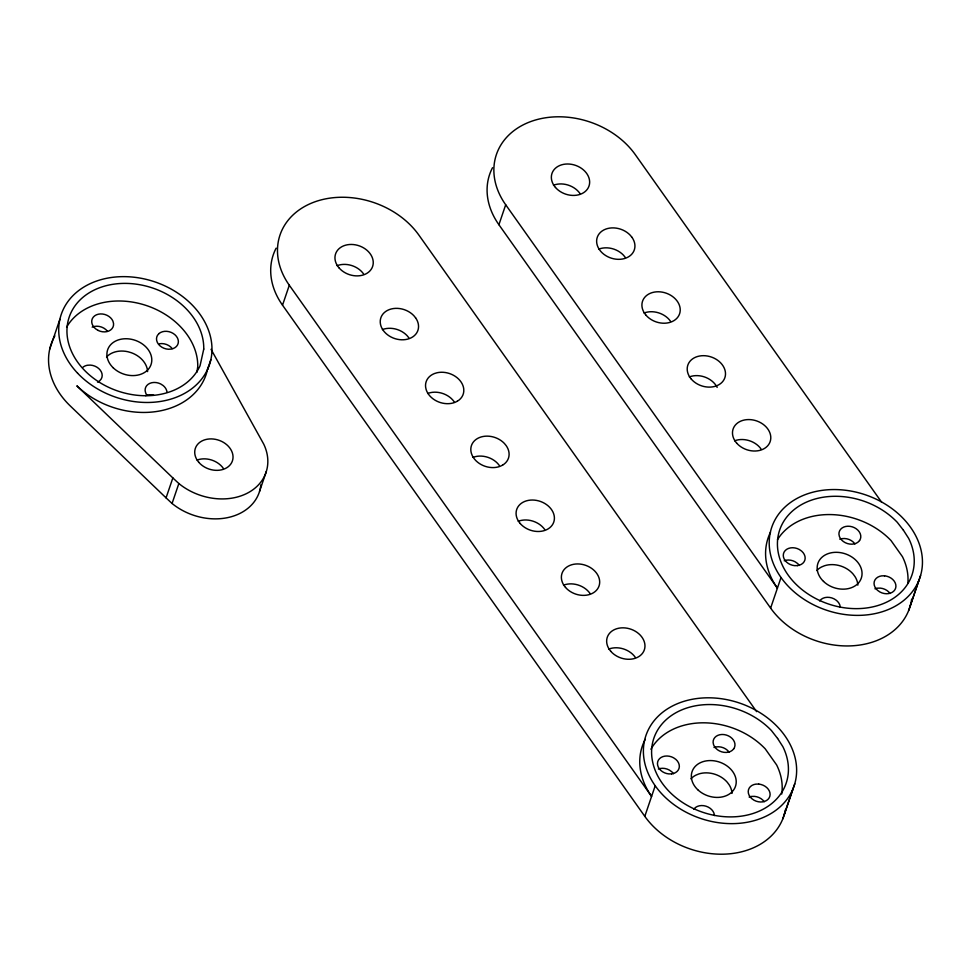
<?xml version="1.0" encoding="UTF-8"?>
<svg xmlns="http://www.w3.org/2000/svg" width="971" height="971" viewBox="0 0 971 971"><rect width="100%" height="100%" fill="white"/><g stroke="black" fill="none" stroke-linecap="round" stroke-linejoin="round"><path stroke-width="1.46" d="M196.87 372.33L197.756 366.686A69.863 54.376 18.8 0 0 143.829 304.724A69.863 54.376 18.8 0 0 66.598 327.191M49.691 349.232L59.874 319.325M210.816 359.792L207.43 369.757A78.25 60.894 18.8 0 0 207.891 367.402M260.883 484.735A55.104 42.882 18.8 0 1 227.748 517.604A55.104 42.882 18.8 0 1 172.061 503.476L166.065 497.868L172.85 477.926L76.867 385.839A78.25 60.894 18.8 0 0 153.685 411.886A78.25 60.894 18.8 0 0 207.151 370.922M172.061 503.476L178.846 483.534L172.85 477.926M785.442 809.705A78.25 60.894 18.8 0 1 725.543 854.104A78.25 60.894 18.8 0 1 644.805 816.344L282.525 305.173L289.309 285.231A78.25 60.894 18.8 0 1 313.196 202.454A78.25 60.894 18.8 0 1 418.902 235.116L756.627 711.634M259.56 491.362L266.345 471.421M911.029 602.639A78.25 60.894 18.8 0 1 850.632 645.885A78.25 60.894 18.8 0 1 770.622 608.101L498.912 224.714L505.697 204.772A78.25 60.894 18.8 0 1 529.596 121.994A78.25 60.894 18.8 0 1 635.301 154.656L881.595 502.165M644.805 816.344L655.207 785.782M770.622 608.101L781.024 577.527M782.784 818.893L793.198 788.331A78.25 60.894 18.8 0 0 703.077 697.955A78.25 60.894 18.8 0 0 663.751 795.88A78.25 60.894 18.8 0 0 793.198 788.331M784.337 814.378L794.751 783.803M908.613 610.638L919.015 580.075A78.25 60.894 18.8 0 0 828.906 489.7A78.25 60.894 18.8 0 0 789.569 587.625A78.25 60.894 18.8 0 0 919.015 580.075M910.167 606.122L920.569 575.548M819.658 600.928L821.308 599.241A11.179 8.703 18.8 0 1 839.806 604.957L840.291 607.3M693.84 809.183L695.491 807.496A11.179 8.703 18.8 0 1 713.976 813.2L714.462 815.555M427.665 393.473L430.323 392.672A19.566 15.22 18.8 0 1 454.088 401.642M166.065 497.868L70.082 405.769A78.25 60.894 18.8 0 1 52.701 340.166M625.19 257.279L623.394 255.106A19.566 15.22 18.8 0 0 598.767 249.122M408.803 337.738L407.007 335.565A19.566 15.22 18.8 0 0 382.38 329.582M499.373 465.534L497.577 463.349A19.566 15.22 18.8 0 0 472.95 457.377M505.697 204.772L777.407 588.159A78.25 60.894 18.8 0 1 770.489 532.205M289.309 285.231L651.59 796.414A78.25 60.894 18.8 0 1 645.205 739.392M211.047 349.305L263.724 444.111A55.104 42.882 18.8 0 1 245.602 494.021A55.104 42.882 18.8 0 1 178.846 483.534M97.537 382.125A11.179 8.703 18.8 0 0 99.649 380.826L101.178 379.054A11.179 8.703 18.8 0 0 90.303 365.096L87.511 365.242A11.179 8.703 18.8 0 0 82.863 367.305M53.199 339.073A78.25 60.894 18.8 0 1 54.874 335.881M147.094 395.403A11.179 8.703 18.8 0 1 145.771 393.182L145.152 390.84A11.179 8.703 18.8 0 1 160.676 383.958L163.092 385.511A11.179 8.703 18.8 0 1 166.963 392.017M145.589 395.658A11.179 8.703 18.8 0 1 153.77 395.209M197.077 460.06A19.566 15.22 18.8 0 1 223.427 468.483M106.543 356.976A22.916 17.83 18.8 0 1 127.856 351.72L131.303 352.716A22.916 17.83 18.8 0 1 147.592 371.602M159.511 343.746A11.179 8.703 18.8 0 1 172.231 348.589M92.172 327.142A11.179 8.703 18.8 0 1 107.429 331.22M839.842 539.245A11.179 8.703 18.8 0 1 854.941 543.918M734.622 440.81A19.566 15.22 18.8 0 1 761.046 448.966M644.052 313.014A19.566 15.22 18.8 0 1 670.476 321.183M553.482 185.218A19.566 15.22 18.8 0 1 579.905 193.387M689.337 376.918A19.566 15.22 18.8 0 1 717.168 387.405M911.635 599.083A78.25 60.894 18.8 0 1 911.259 601.462M816.781 570.56A22.916 17.83 18.8 0 1 821.551 566.979L824.476 565.765A22.916 17.83 18.8 0 1 853.06 573.995L855.014 576.616A22.916 17.83 18.8 0 1 857.842 585.149M498.912 224.714A78.25 60.894 18.8 0 1 492.528 167.692M777.468 539.718A69.863 54.376 18.8 0 1 891.038 540.58L902.46 556.699A69.863 54.376 18.8 0 1 907.885 582.928M784.204 560.765A11.179 8.703 18.8 0 1 795.14 561.796L797.47 563.423A11.179 8.703 18.8 0 1 799.303 565.438M874.956 588.802A11.179 8.703 18.8 0 1 877.553 588.159L880.369 588.123A11.179 8.703 18.8 0 1 890.055 593.463M690.951 778.815A22.916 17.83 18.8 0 1 695.734 775.234L698.659 774.008A22.916 17.83 18.8 0 1 727.243 782.238L729.197 784.871A22.916 17.83 18.8 0 1 732.025 793.404M337.095 265.678A19.566 15.22 18.8 0 1 363.518 273.846M608.805 649.065A19.566 15.22 18.8 0 1 635.228 657.221M563.52 585.161A19.566 15.22 18.8 0 1 589.943 593.33M518.235 521.269A19.566 15.22 18.8 0 1 544.658 529.426M282.525 305.173A78.25 60.894 18.8 0 1 276.14 248.151M650.922 749.199A69.863 54.376 18.8 0 1 765.221 748.835L776.642 764.954A69.863 54.376 18.8 0 1 781.728 794.023M658.374 769.02A11.179 8.703 18.8 0 1 669.31 770.052L671.653 771.678A11.179 8.703 18.8 0 1 673.473 773.693M749.139 797.057A11.179 8.703 18.8 0 1 751.736 796.414L754.552 796.378A11.179 8.703 18.8 0 1 764.238 801.718M714.013 747.5A11.179 8.703 18.8 0 1 729.112 752.173M203.752 349.075L200.05 365.727A69.863 54.376 18.8 0 1 88.713 374.333A69.863 54.376 18.8 0 1 108.582 285.11A69.863 54.376 18.8 0 1 203.752 349.075M159.062 333.514L157.52 335.286A11.179 8.703 18.8 0 0 168.408 349.244L171.199 349.087A11.179 8.703 18.8 0 0 176.406 336.306A11.179 8.703 18.8 0 0 159.062 333.514M859.553 540.556L857.903 542.243A11.179 8.703 18.8 0 1 839.417 536.526L838.932 534.184A11.179 8.703 18.8 0 1 852.283 526.84A11.179 8.703 18.8 0 1 859.553 540.556M733.736 748.811L732.085 750.498A11.179 8.703 18.8 0 1 713.588 744.781L713.102 742.439A11.179 8.703 18.8 0 1 726.454 735.096A11.179 8.703 18.8 0 1 733.736 748.811M457.305 401.241L454.901 402.395A19.566 15.22 18.8 0 1 426.111 389.468L425.601 387.004A19.566 15.22 18.8 0 1 434.45 373.544L437.108 372.743A19.566 15.22 18.8 0 1 463.75 388.934L463.786 391.374A19.566 15.22 18.8 0 1 457.305 401.241M502.59 465.133L500.186 466.298A19.566 15.22 18.8 0 1 472.355 455.8L471.396 453.36A19.566 15.22 18.8 0 1 481.033 436.986A19.566 15.22 18.8 0 1 504.362 443.419L506.158 445.604A19.566 15.22 18.8 0 1 502.59 465.133M797.47 565.608L794.654 565.656A11.179 8.703 18.8 0 1 783.548 553.421A11.179 8.703 18.8 0 1 799.327 549.501L801.658 551.127A11.179 8.703 18.8 0 1 797.47 565.608M884.557 575.827L881.741 575.864A11.179 8.703 18.8 0 0 877.553 590.344L879.896 591.982A11.179 8.703 18.8 0 0 895.663 588.05A11.179 8.703 18.8 0 0 884.557 575.827M671.653 773.863L668.837 773.911A11.179 8.703 18.8 0 1 657.731 761.677A11.179 8.703 18.8 0 1 673.498 757.756L675.84 759.383A11.179 8.703 18.8 0 1 671.653 773.863M758.727 784.083L755.911 784.119A11.179 8.703 18.8 0 0 751.736 798.599L754.066 800.238A11.179 8.703 18.8 0 0 769.845 796.305A11.179 8.703 18.8 0 0 758.727 784.083M98.022 330.383L95.619 328.829A11.179 8.703 18.8 0 1 96.36 314.847A11.179 8.703 18.8 0 1 112.927 321.146L113.546 323.489A11.179 8.703 18.8 0 1 98.022 330.383M631.987 237.349L630.179 235.164A19.566 15.22 18.8 0 0 605.552 229.18A19.566 15.22 18.8 0 0 598.185 247.544L599.58 249.875A19.566 15.22 18.8 0 0 626.004 258.043A19.566 15.22 18.8 0 0 631.987 237.349M415.588 317.808L413.792 315.624A19.566 15.22 18.8 0 0 389.165 309.64A19.566 15.22 18.8 0 0 381.785 328.004L383.193 330.334A19.566 15.22 18.8 0 0 409.616 338.503A19.566 15.22 18.8 0 0 415.588 317.808M903.406 530.19L897.265 522.301A69.863 54.376 18.8 0 0 783.694 521.439A69.863 54.376 18.8 0 0 844.94 607.87A69.863 54.376 18.8 0 0 908.686 538.42L903.406 530.19M777.589 738.446L771.435 730.556A69.863 54.376 18.8 0 0 657.865 729.694A69.863 54.376 18.8 0 0 719.123 816.125A69.863 54.376 18.8 0 0 782.869 746.675L777.589 738.446M77.546 373.131A78.25 60.894 18.8 0 0 207.818 368.859A78.25 60.894 18.8 0 0 120.683 276.686A78.25 60.894 18.8 0 0 77.546 373.131M113.243 367.827A22.916 17.83 18.8 0 0 150.942 364.865A22.916 17.83 18.8 0 0 123.875 338.818A22.916 17.83 18.8 0 0 113.243 367.827M198.679 462.184A19.566 15.22 18.8 0 0 231.584 462.791A19.566 15.22 18.8 0 0 211.375 438.904A19.566 15.22 18.8 0 0 198.679 462.184M691.316 379.139A19.566 15.22 18.8 0 0 724.148 379.394A19.566 15.22 18.8 0 0 703.599 355.677A19.566 15.22 18.8 0 0 691.316 379.139M736.601 443.043A19.566 15.22 18.8 0 0 769.433 443.298A19.566 15.22 18.8 0 0 748.884 419.569A19.566 15.22 18.8 0 0 736.601 443.043M555.461 187.452A19.566 15.22 18.8 0 0 588.292 187.706A19.566 15.22 18.8 0 0 567.744 163.99A19.566 15.22 18.8 0 0 555.461 187.452M646.031 315.247A19.566 15.22 18.8 0 0 678.863 315.502A19.566 15.22 18.8 0 0 658.314 291.773A19.566 15.22 18.8 0 0 646.031 315.247M823.517 581.411A22.916 17.83 18.8 0 0 861.204 578.413A22.916 17.83 18.8 0 0 834.113 552.39A22.916 17.83 18.8 0 0 823.517 581.411M339.061 267.911A19.566 15.22 18.8 0 0 371.893 268.166A19.566 15.22 18.8 0 0 351.356 244.449A19.566 15.22 18.8 0 0 339.061 267.911M697.688 789.666A22.916 17.83 18.8 0 0 735.375 786.668A22.916 17.83 18.8 0 0 708.284 760.645A22.916 17.83 18.8 0 0 697.688 789.666M610.771 651.298A19.566 15.22 18.8 0 0 643.615 651.541A19.566 15.22 18.8 0 0 623.066 627.824A19.566 15.22 18.8 0 0 610.771 651.298M520.201 523.503A19.566 15.22 18.8 0 0 553.045 523.757A19.566 15.22 18.8 0 0 532.496 500.029A19.566 15.22 18.8 0 0 520.201 523.503M565.486 587.394A19.566 15.22 18.8 0 0 598.33 587.649A19.566 15.22 18.8 0 0 577.781 563.933A19.566 15.22 18.8 0 0 565.486 587.394"/></g></svg>
